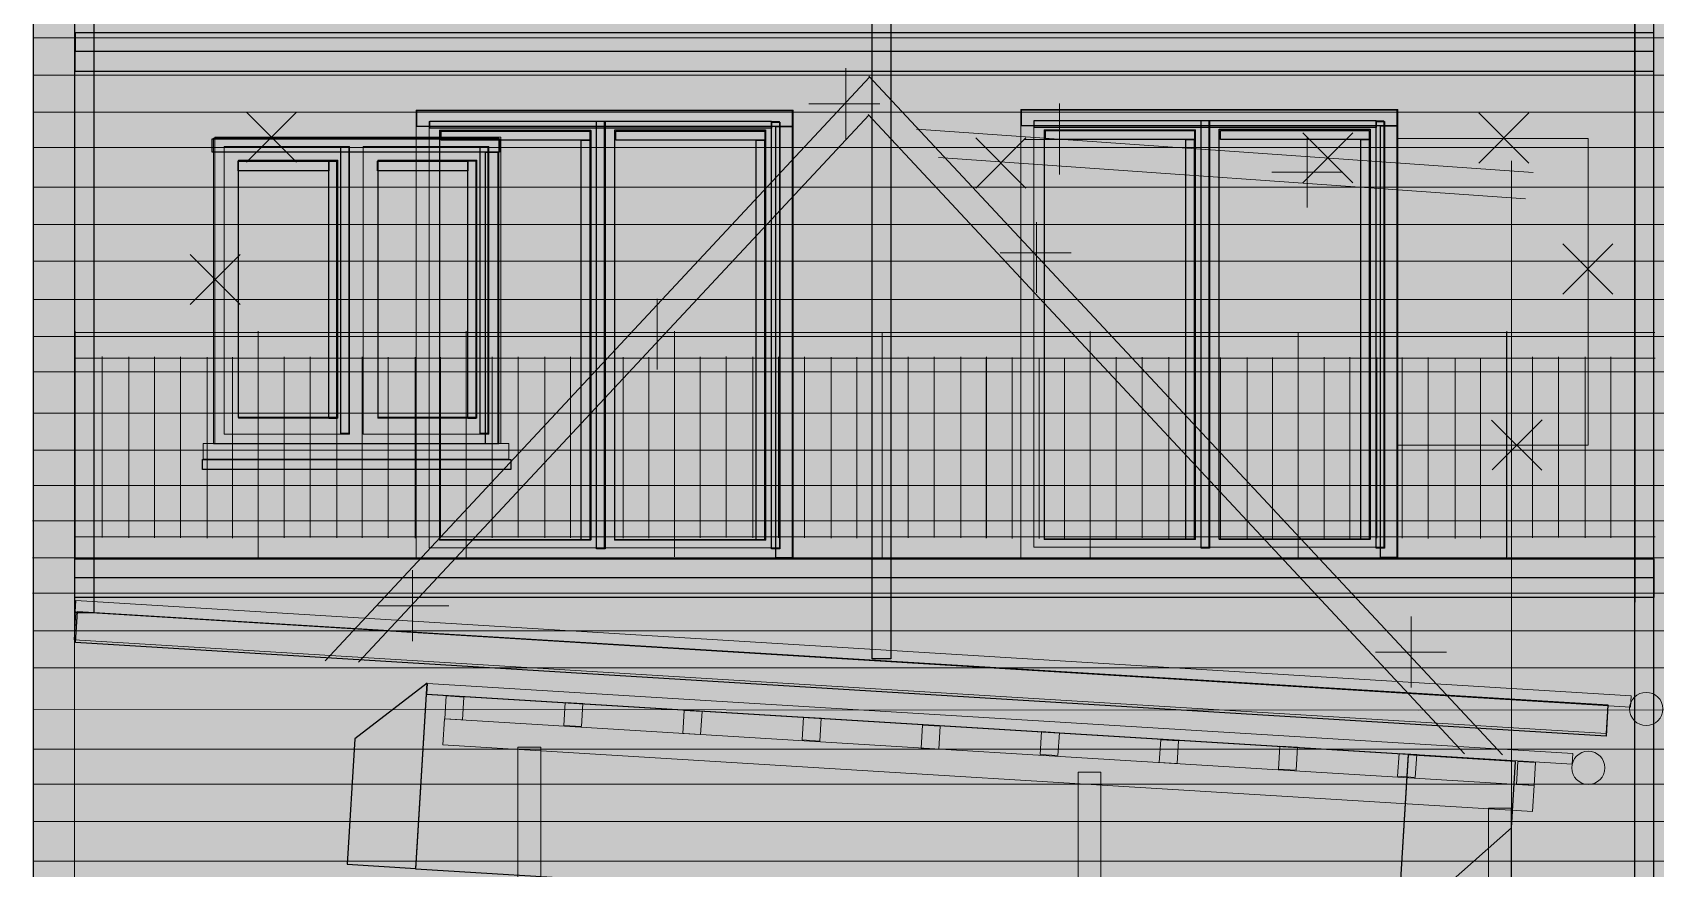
# Model space of a CAD drawing. Header units: millimetres. Extents: x 1 to 41669, y 1850 to 28527.
# Drawn here: x 11045 to 18949, y 11034 to 15108 of the extents above; entities that cross this region are included whole.
import ezdxf

# ---------------------------------------------------------------- set-up
doc = ezdxf.new("R2010")
doc.units = ezdxf.units.MM
doc.header["$LTSCALE"] = 50
for name, color, linetype in [('00_Wand_Bestand', 7, 'Continuous'), ('01_Daemmung_neu', 9, 'Continuous'), ('02_Grundstuecksgrenze', 8, 'Continuous'), ('05_Linien_stark', 7, 'Continuous'), ('06_Linien_fein', 3, 'Continuous'), ('07_Bemassung', 6, 'Continuous')]:
    doc.layers.add(name, color=color, linetype=linetype)

msp = doc.modelspace()

# ---------------------------------------------------------------- hatches: boundary and pattern name
at = {"layer": '00_Wand_Bestand', "transparency": 33554513}
msp.add_hatch(color=7, dxfattribs=at).paths.add_polyline_path([(11263.7, 12287.3), (18717, 11831.5), (18707.8, 11679.9), (11254.5, 12135.8)])
at = {"layer": '01_Daemmung_neu'}
msp.add_hatch(color=7, dxfattribs=at).paths.add_polyline_path([(11049.8, 17953.8), (24526.3, 17953.8), (24526.3, 8595), (11049.8, 8595)])
at = {"layer": '02_Grundstuecksgrenze', "transparency": 33554572}
for points in [[(12916.5, 14727.4), (14744.1, 14727.4), (14744.1, 14650.5), (12916.5, 14650.5)], [(15860.6, 14730.3), (17688.2, 14730.3), (17688.2, 14653.4), (15860.6, 14653.4)], [(12979, 14676.6), (14643.8, 14676.6), (14643.8, 14642.1), (12979, 14642.1)], [(13034.5, 14627.5), (13758.7, 14627.5), (13758.7, 14583), (13034.5, 14583)], [(13791.7, 14676), (13832.9, 14676), (13832.9, 12591.9), (13791.7, 12591.9)], [(13886.3, 14627.9), (14610.6, 14627.9), (14610.6, 14583.4), (13886.3, 14583.4)], [(14643.5, 14671.4), (14684.7, 14671.4), (14684.7, 12592.3), (14643.5, 12592.3)], [(14665.4, 14650.5), (14744, 14650.5), (14744, 12547.6), (14665.4, 12547.6)], [(15923.1, 14679.5), (17588, 14679.5), (17588, 14645), (15923.1, 14645)], [(15978.6, 14630.4), (16702.8, 14630.4), (16702.8, 14585.9), (15978.6, 14585.9)], [(16735.8, 14678.9), (16777, 14678.9), (16777, 12594.8), (16735.8, 12594.8)], [(16830.4, 14630.7), (17554.8, 14630.7), (17554.8, 14586.3), (16830.4, 14586.3)], [(17587.7, 14674.3), (17628.8, 14674.3), (17628.8, 12595.2), (17587.7, 12595.2)], [(17609.6, 14653.4), (17688.2, 14653.4), (17688.2, 12550.5), (17609.6, 12550.5)], [(11918.9, 14589.7), (13318.9, 14589.7), (13318.9, 14524.7), (11918.9, 14524.7)], [(12546.5, 14550.4), (12585.2, 14550.4), (12585.2, 13153.7), (12546.5, 13153.7)], [(13224.1, 14549.1), (13262.9, 14549.1), (13262.9, 13153.7), (13224.1, 13153.7)], [(13717.4, 14582.9), (13758.6, 14582.9), (13758.6, 12634.6), (13717.4, 12634.6)], [(14569, 14583.6), (14610.2, 14583.6), (14610.2, 12635.1), (14569, 12635.1)], [(16661.6, 14585.8), (16702.7, 14585.8), (16702.7, 12637.5), (16661.6, 12637.5)], [(17513.2, 14586.5), (17554.4, 14586.5), (17554.4, 12637.9), (17513.2, 12637.9)], [(12046.4, 14480.5), (12487.7, 14480.5), (12487.7, 14433.8), (12046.4, 14433.8)], [(12487.7, 14480.2), (12526.5, 14480.2), (12526.5, 13227.3), (12487.7, 13227.3)], [(12724.1, 14480.5), (13165.3, 14480.5), (13165.3, 14433.8), (12724.1, 14433.8)], [(13165.3, 14483.1), (13204.1, 14483.1), (13204.1, 13227.3), (13165.3, 13227.3)], [(13251.1, 14524.2), (13310.3, 14524.2), (13310.3, 13103.5), (13251.1, 13103.5)], [(11871.9, 13027.1), (13374.2, 13027.1), (13374.2, 12978.3), (11871.9, 12978.3)]]:
    msp.add_hatch(color=7, dxfattribs=at).paths.add_polyline_path(points)
at = {"layer": '02_Grundstuecksgrenze', "transparency": 33554590}
for points in [[(13028.8, 14630.8), (13763.2, 14630.8), (13763.2, 12636.1), (13028.8, 12636.1)], [(13880, 14633.4), (14615.2, 14633.4), (14615.2, 12636.6), (13880, 12636.6)], [(15973, 14633.7), (16707.3, 14633.7), (16707.3, 12639), (15973, 12639)], [(16824.1, 14636.3), (17559.3, 14636.3), (17559.3, 12639.5), (16824.1, 12639.5)], [(12048.3, 14484.1), (12524.9, 14484.1), (12524.9, 13231.4), (12048.3, 13231.4)], [(12727.7, 14485.5), (13204.4, 14485.5), (13204.4, 13232.8), (12727.7, 13232.8)]]:
    msp.add_hatch(color=7, dxfattribs=at).paths.add_polyline_path(points)
at = {"layer": '02_Grundstuecksgrenze', "transparency": 33554559}
for points in [[(12912.3, 11035), (12967.5, 11938.3), (12614.1, 11666.3), (12576.8, 11055.5)], [(12963.5, 11883.3), (17744.7, 11590.9), (17692.6, 10739.7), (12911.5, 11032.1)], [(17743.4, 11588.1), (17691.6, 10740.8), (18246.9, 11232.1), (18266.7, 11556.2)]]:
    msp.add_hatch(color=7, dxfattribs=at).paths.add_polyline_path(points)

# ---------------------------------------------------------------- linework, layer by layer
at = {"layer": '00_Wand_Bestand'}
msp.add_lwpolyline([(11263.7, 12287.3), (18717, 11831.5), (18707.8, 11679.9), (11254.5, 12135.8)], close=True, dxfattribs=at)
at = {"layer": '01_Daemmung_neu'}
msp.add_lwpolyline([(11049.8, 17953.8), (24526.3, 17953.8), (24526.3, 8595), (11049.8, 8595)], close=True, dxfattribs=at)
at = {"layer": '02_Grundstuecksgrenze'}
for points in [[(12916.5, 14727.4), (14744.1, 14727.4), (14744.1, 14650.5), (12916.5, 14650.5)], [(15860.6, 14730.3), (17688.2, 14730.3), (17688.2, 14653.4), (15860.6, 14653.4)], [(12979, 14676.6), (14643.8, 14676.6), (14643.8, 14642.1), (12979, 14642.1)], [(13028.8, 14630.8), (13763.2, 14630.8), (13763.2, 12636.1), (13028.8, 12636.1)], [(13034.5, 14627.5), (13758.7, 14627.5), (13758.7, 14583), (13034.5, 14583)], [(13791.7, 14676), (13832.9, 14676), (13832.9, 12591.9), (13791.7, 12591.9)], [(13880, 14633.4), (14615.2, 14633.4), (14615.2, 12636.6), (13880, 12636.6)], [(13886.3, 14627.9), (14610.6, 14627.9), (14610.6, 14583.4), (13886.3, 14583.4)], [(14643.5, 14671.4), (14684.7, 14671.4), (14684.7, 12592.3), (14643.5, 12592.3)], [(14665.4, 14650.5), (14744, 14650.5), (14744, 12547.6), (14665.4, 12547.6)], [(15923.1, 14679.5), (17588, 14679.5), (17588, 14645), (15923.1, 14645)], [(15973, 14633.7), (16707.3, 14633.7), (16707.3, 12639), (15973, 12639)], [(15978.6, 14630.4), (16702.8, 14630.4), (16702.8, 14585.9), (15978.6, 14585.9)], [(16735.8, 14678.9), (16777, 14678.9), (16777, 12594.8), (16735.8, 12594.8)], [(16824.1, 14636.3), (17559.3, 14636.3), (17559.3, 12639.5), (16824.1, 12639.5)], [(16830.4, 14630.7), (17554.8, 14630.7), (17554.8, 14586.3), (16830.4, 14586.3)], [(17587.7, 14674.3), (17628.8, 14674.3), (17628.8, 12595.2), (17587.7, 12595.2)], [(17609.6, 14653.4), (17688.2, 14653.4), (17688.2, 12550.5), (17609.6, 12550.5)], [(11918.9, 14589.7), (13318.9, 14589.7), (13318.9, 14524.7), (11918.9, 14524.7)], [(12546.5, 14550.4), (12585.2, 14550.4), (12585.2, 13153.7), (12546.5, 13153.7)], [(13224.1, 14549.1), (13262.9, 14549.1), (13262.9, 13153.7), (13224.1, 13153.7)], [(13717.4, 14582.9), (13758.6, 14582.9), (13758.6, 12634.6), (13717.4, 12634.6)], [(14569, 14583.6), (14610.2, 14583.6), (14610.2, 12635.1), (14569, 12635.1)], [(16661.6, 14585.8), (16702.7, 14585.8), (16702.7, 12637.5), (16661.6, 12637.5)], [(17513.2, 14586.5), (17554.4, 14586.5), (17554.4, 12637.9), (17513.2, 12637.9)], [(12046.4, 14480.5), (12487.7, 14480.5), (12487.7, 14433.8), (12046.4, 14433.8)], [(12048.3, 14484.1), (12524.9, 14484.1), (12524.9, 13231.4), (12048.3, 13231.4)], [(12487.7, 14480.2), (12526.5, 14480.2), (12526.5, 13227.3), (12487.7, 13227.3)], [(12724.1, 14480.5), (13165.3, 14480.5), (13165.3, 14433.8), (12724.1, 14433.8)], [(12727.7, 14485.5), (13204.4, 14485.5), (13204.4, 13232.8), (12727.7, 13232.8)], [(13165.3, 14483.1), (13204.1, 14483.1), (13204.1, 13227.3), (13165.3, 13227.3)], [(13251.1, 14524.2), (13310.3, 14524.2), (13310.3, 13103.5), (13251.1, 13103.5)], [(11871.9, 13027.1), (13374.2, 13027.1), (13374.2, 12978.3), (11871.9, 12978.3)], [(12912.3, 11035), (12967.5, 11938.3), (12614.1, 11666.3), (12576.8, 11055.5)], [(12963.5, 11883.3), (17744.7, 11590.9), (17692.6, 10739.7), (12911.5, 11032.1)], [(17743.4, 11588.1), (17691.6, 10740.8), (18246.9, 11232.1), (18266.7, 11556.2)]]:
    msp.add_lwpolyline(points, close=True, dxfattribs=at)
at = {"layer": '05_Linien_stark', "lineweight": 15}
for p, q in [((11048.5, 4399.2), (11048.5, 26002.1)), ((11248.5, 13645.8), (18945.6, 13645.8)), ((11252.4, 13652.6), (11252.4, 12545.9)), ((12143.5, 13652.7), (12143.5, 12545.9)), ((13157.1, 13652.3), (13157.1, 12547.4)), ((14170.5, 13652.5), (14170.5, 12552.5)), ((15182.9, 13645.9), (15182.9, 12545.9)), ((16195.5, 13650.3), (16195.5, 12550.3)), ((17208, 13643.7), (17208, 12543.7)), ((18222.9, 13645.9), (18222.9, 12545.9)), ((18223.9, 13652.5), (18223.9, 12552.5)), ((11248, 13521.8), (18946.2, 13521.8)), ((11383.6, 13528.5), (11383.6, 12647.1)), ((11514, 13527.3), (11514, 12646)), ((11638.2, 13527.3), (11638.2, 12645.9)), ((11765, 13527), (11765, 12645.6)), ((11895.3, 13525.9), (11895.3, 12644.5)), ((12019.5, 13525.8), (12019.5, 12644.4)), ((12270, 13527.4), (12270, 12646)), ((12396.3, 13528.2), (12396.3, 12646.9)), ((12526.7, 13527.1), (12526.7, 12645.8)), ((12650.9, 13527.1), (12650.9, 12645.7)), ((12777.6, 13526.7), (12777.6, 12645.4)), ((12908, 13525.6), (12908, 12644.3)), ((13032.1, 13525.6), (13032.1, 12644.2)), ((13283.7, 13527.4), (13283.7, 12646)), ((13410, 13528.2), (13410, 12646.9)), ((13540.4, 13527.1), (13540.4, 12645.8)), ((13664.5, 13527.1), (13664.5, 12645.7)), ((13791.3, 13526.7), (13791.3, 12645.4)), ((13921.7, 13525.6), (13921.7, 12644.3)), ((14045.8, 13525.6), (14045.8, 12644.2)), ((14296.8, 13527.6), (14296.8, 12646.2)), ((14423.1, 13528.5), (14423.1, 12647.1)), ((14553.5, 13527.3), (14553.5, 12646)), ((14677.6, 13527.3), (14677.6, 12645.9)), ((14804.4, 13527), (14804.4, 12645.6)), ((14934.8, 13525.9), (14934.8, 12644.5)), ((15058.9, 13525.8), (15058.9, 12644.4)), ((15309.5, 13527.4), (15309.5, 12646)), ((15435.8, 13528.2), (15435.8, 12646.9)), ((15566.2, 13527.1), (15566.2, 12645.8)), ((15689.6, 13524.9), (15689.6, 12643.6)), ((15690.3, 13527.1), (15690.3, 12645.7)), ((15816.4, 13524.6), (15816.4, 12643.2)), ((15946.8, 13523.5), (15946.8, 12642.1)), ((16070.9, 13523.4), (16070.9, 12642.1)), ((16321.9, 13525.4), (16321.9, 12644.1)), ((16448.2, 13526.3), (16448.2, 12644.9)), ((16578.5, 13525.2), (16578.5, 12643.8)), ((16702.7, 13525.1), (16702.7, 12643.8)), ((16829.5, 13524.8), (16829.5, 12643.4)), ((16959.9, 13523.7), (16959.9, 12642.4)), ((17084, 13523.6), (17084, 12642.3)), ((17334.5, 13525.2), (17334.5, 12643.8)), ((17460.8, 13526.1), (17460.8, 12644.7)), ((17591.2, 13525), (17591.2, 12643.6)), ((17715.4, 13524.9), (17715.4, 12643.6)), ((17842.2, 13524.6), (17842.2, 12643.2)), ((17972.5, 13523.5), (17972.5, 12642.1)), ((18096.7, 13523.4), (18096.7, 12642.1)), ((18349.5, 13527.4), (18349.5, 12646)), ((18475.8, 13528.2), (18475.8, 12646.9)), ((18606.2, 13527.1), (18606.2, 12645.8)), ((18730.3, 13527.1), (18730.3, 12645.7)), ((11248.2, 12650.6), (18946.4, 12650.6))]:
    msp.add_line(p, q, dxfattribs=at)
at = {"layer": '05_Linien_stark', "lineweight": 25}
for points in [[(11251.4, 19151), (11342.8, 19151), (11342.8, 12279.5), (11251.4, 12279.5)], [(15133.5, 19151.1), (15224.9, 19151.1), (15224.9, 12055.5), (15133.5, 12055.5)], [(18848.2, 19149.7), (18939.6, 19149.7), (18939.6, 8559.6), (18848.2, 8559.6)], [(11251.8, 15107.6), (18939.4, 15107.6), (18939.4, 14917.3), (11251.8, 14917.3)], [(11253.6, 15107.5), (18939.2, 15107.5), (18939.2, 15016), (11253.6, 15016)], [(11251, 12542.7), (18940, 12542.7), (18940, 12451.3), (11251, 12451.3)], [(11251.6, 12542.6), (18940.1, 12542.6), (18940.1, 12354.9), (11251.6, 12354.9)]]:
    msp.add_lwpolyline(points, close=True, dxfattribs=at)
at = {"layer": '05_Linien_stark', "lineweight": 20}
for points in [[(12913.2, 14730), (14749.4, 14730), (14749.4, 12541.3), (12913.2, 12541.3)], [(15857.4, 14732.8), (17693.5, 14732.8), (17693.5, 12544.2), (15857.4, 12544.2)], [(12977.2, 14674.4), (13830.2, 14674.4), (13830.2, 12596.9), (12977.2, 12596.9)], [(13027.4, 14631.3), (13763.5, 14631.3), (13763.5, 12634.2), (13027.4, 12634.2)], [(13829, 14674.7), (14681.9, 14674.7), (14681.9, 12597.2), (13829, 12597.2)], [(13879.2, 14631.7), (14615.3, 14631.7), (14615.3, 12634.6), (13879.2, 12634.6)], [(15921.4, 14677.3), (16774.3, 14677.3), (16774.3, 12599.8), (15921.4, 12599.8)], [(15971.6, 14634.2), (16707.7, 14634.2), (16707.7, 12637.1), (15971.6, 12637.1)], [(16773.2, 14677.6), (17626.1, 14677.6), (17626.1, 12600.1), (16773.2, 12600.1)], [(16823.4, 14634.6), (17559.5, 14634.6), (17559.5, 12637.5), (16823.4, 12637.5)], [(11926.1, 14593.7), (13315.5, 14593.7), (13315.5, 13104.3), (11926.1, 13104.3)], [(11977.5, 14552.3), (12589.3, 14552.3), (12589.3, 13150), (11977.5, 13150)], [(12655.2, 14552.3), (13266.9, 14552.3), (13266.9, 13150), (12655.2, 13150)], [(12048.3, 14485.9), (12531.5, 14485.9), (12531.5, 13228.6), (12048.3, 13228.6)], [(12725.9, 14485.9), (13209.2, 14485.9), (13209.2, 13228.6), (12725.9, 13228.6)], [(11876.3, 13105.3), (13364.9, 13105.3), (13364.9, 13029.2), (11876.3, 13029.2)], [(18830.1, 11876.4), (11255.8, 12339.7), (11252.4, 12284.7), (18826.7, 11821.4)], [(18716.9, 11829.3), (11255.8, 12285.7), (11247.5, 12149.4), (18708.6, 11693.1)], [(18546.7, 11594.2), (12968.7, 11935.4), (12965.5, 11883.8), (18543.6, 11542.6)], [(18357.6, 11438.7), (13051, 11763.2), (13043.4, 11637.6), (18349.9, 11313)]]:
    msp.add_lwpolyline(points, close=True, dxfattribs=at)
at = {"layer": '05_Linien_stark', "lineweight": 15}
for points in [[(11933.2, 14598.1), (13326.1, 14598.1), (13326.1, 13105.2), (11933.2, 13105.2)], [(17693.1, 14591), (18620.1, 14591), (18620.1, 13098), (17693.1, 13098)]]:
    msp.add_lwpolyline(points, close=True, dxfattribs=at)
at = {"layer": '05_Linien_stark', "lineweight": 18}
for points in [[(13408.6, 11625.5), (13519.8, 11625.5), (13519.8, 8993), (13408.6, 8993)], [(16137, 11504.1), (16248.2, 11504.1), (16248.2, 8996.4), (16137, 8996.4)], [(18134.9, 11327.8), (18246, 11327.8), (18246, 9006.2), (18134.9, 9006.2)]]:
    msp.add_lwpolyline(points, close=True, dxfattribs=at)
at = {"layer": '06_Linien_fein', "lineweight": 9}
for p, q in [((11250.4, 12331.6), (11250.9, 19156.6)), ((15133.1, 12332.1), (15133.6, 19157.2)), ((15224.3, 12332.2), (15224.8, 19157.3)), ((18848.8, 12332.6), (18849.3, 19157.7)), ((24532, 15082.5), (11048.4, 15082.5)), ((24530.1, 14900.6), (11046.5, 14900.6)), ((12469.3, 12046.1), (15121.1, 14889.8)), ((18203.2, 11587.7), (15118.4, 14895.6)), ((24530.4, 14719.5), (11046.8, 14719.5)), ((12633, 12040.6), (15118.7, 14706.2)), ((18019, 11593.9), (15114.7, 14708.4)), ((15349.5, 14636.3), (18353.3, 14426.2)), ((24529.9, 14547.7), (11046.3, 14547.7)), ((15457.1, 14498), (18315.7, 14298.2)), ((18247.3, 8614.4), (18247.3, 14482.4)), ((24529.6, 14353.6), (11046, 14353.6)), ((24530, 14172.5), (11046.4, 14172.5)), ((24529.4, 13993.5), (11045.8, 13993.5)), ((24529.6, 13807.2), (11046, 13807.2)), ((24530, 13626.1), (11046.4, 13626.1)), ((24529.4, 13454.2), (11045.8, 13454.2)), ((24529.6, 13253.6), (11046, 13253.6)), ((24530, 13072.5), (11046.4, 13072.5)), ((24529.4, 12900.7), (11045.8, 12900.7)), ((24528.3, 12728.5), (11044.7, 12728.5)), ((24528.7, 12547.5), (11045.1, 12547.5)), ((24528.1, 12375.6), (11044.6, 12375.6)), ((11248.5, 8620.2), (11248.5, 12396.6)), ((24534.6, 12192.6), (11051, 12192.6)), ((24535, 12011.6), (11051.4, 12011.6)), ((24533.1, 11616.4), (11049.5, 11616.4)), ((24533.5, 11444.7), (11049.9, 11444.7)), ((24532.9, 11263.5), (11049.3, 11263.5)), ((24529.2, 11069.7), (11045.6, 11069.7))]:
    msp.add_line(p, q, dxfattribs=at)
at = {"layer": '06_Linien_fein', "lineweight": 13}
msp.add_line((11342.9, 12331.4), (11343.4, 19156.5), dxfattribs=at)
at = {"layer": '06_Linien_fein', "lineweight": 5}
for p, q in [((15005, 14588.2), (15005, 14933.6)), ((12331, 14476.2), (12086.8, 14720.4)), ((12331, 14720.4), (12086.8, 14476.2)), ((15170.9, 14759.9), (14825.5, 14759.8)), ((16046.8, 14416.1), (16046.8, 14761.5)), ((18331.9, 14471.5), (18087.7, 14715.8)), ((18331.9, 14715.8), (18087.7, 14471.5)), ((15882.4, 14350.1), (15638.2, 14594.3)), ((15882.4, 14594.3), (15638.2, 14350.1)), ((16218.8, 14586.4), (15873.4, 14586.4)), ((17475.2, 14375.4), (17231, 14619.7)), ((17475.2, 14619.7), (17231, 14375.4)), ((17252.8, 14254.6), (17252.8, 14600)), ((17425.5, 14427.3), (17080.1, 14427.2)), ((15934.3, 13838.8), (15934.3, 14184.2)), ((18741.6, 13833.3), (18497.3, 14077.6)), ((18741.6, 14077.6), (18497.3, 13833.3)), ((12056.1, 13782.4), (11811.9, 14026.7)), ((12056.1, 14026.7), (11811.9, 13782.4)), ((16102.8, 14034.4), (15757.4, 14034.3)), ((14086.9, 13465.3), (14086.9, 13810.7)), ((18394.7, 12974.6), (18150.5, 13218.8)), ((18397.4, 13221.2), (18153.2, 12977)), ((12894.5, 12142.4), (12894.5, 12487.8)), ((13072.3, 12314.9), (12726.8, 12314.8)), ((17759, 11916.6), (17759, 12262)), ((17930.7, 12089.2), (17585.3, 12089.2))]:
    msp.add_line(p, q, dxfattribs=at)
at = {"layer": '06_Linien_fein', "lineweight": 9}
msp.add_lwpolyline([(24534.4, 11809.4), (17792.6, 11806.7), (11050.8, 11809.4)], dxfattribs=at)
at = {"layer": '07_Bemassung', "lineweight": 20}
for points in [[(13145.1, 11869.8), (13058.9, 11875.1), (13052.1, 11763.6), (13138.3, 11758.4)], [(13725.4, 11838.1), (13639.2, 11843.4), (13632.4, 11732), (13718.6, 11726.7)], [(14305.2, 11798.8), (14219, 11804.1), (14212.2, 11692.7), (14298.4, 11687.4)], [(14885.5, 11767.2), (14799.3, 11772.5), (14792.4, 11661.1), (14878.7, 11655.8)], [(15465.3, 11727.9), (15379, 11733.1), (15372.3, 11621.7), (15458.5, 11616.4)], [(16045.6, 11696.2), (15959.3, 11701.5), (15952.5, 11590.1), (16038.7, 11584.8)], [(16625.4, 11656.9), (16539.2, 11662.2), (16532.3, 11550.8), (16618.5, 11545.5)], [(17205.6, 11625.3), (17119.4, 11630.6), (17112.6, 11519.1), (17198.8, 11513.9)], [(17785.7, 11589.8), (17699.5, 11595.1), (17692.7, 11483.7), (17778.9, 11478.4)], [(18364.6, 11550.5), (18278.4, 11555.8), (18271.5, 11444.3), (18357.8, 11439.1)]]:
    msp.add_lwpolyline(points, close=True, dxfattribs=at)
at = {"layer": '07_Bemassung', "lineweight": 15}
for centre in [(18903.5, 11812), (18621.4, 11524.8)]:
    msp.add_circle(centre, 80.9, dxfattribs=at)

doc.saveas('drawing.dxf')
